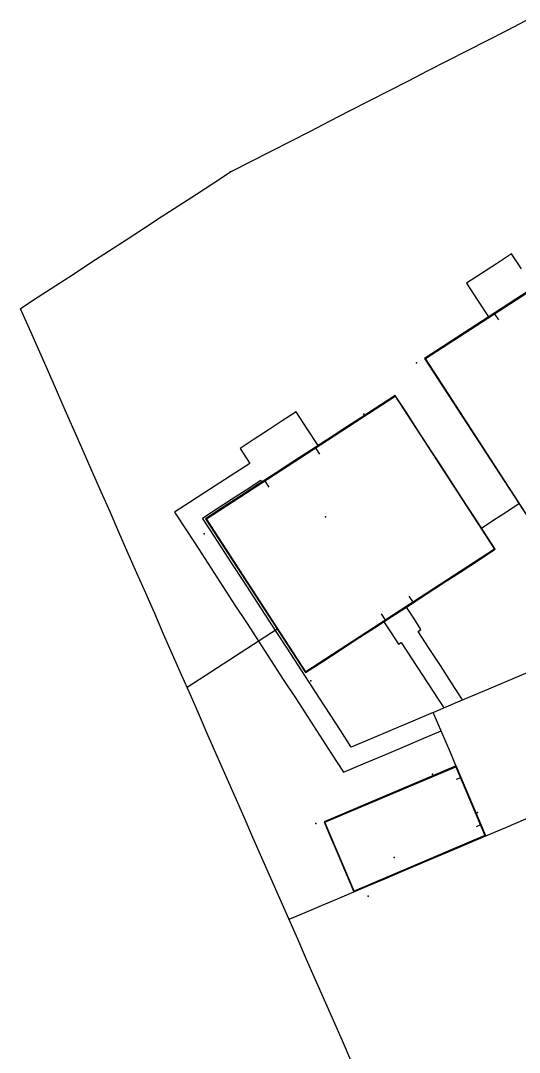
# Model space of a CAD drawing. Header units: metres. Extents: x 337936 to 338469, y 373266 to 374026.
# Drawn here: x 338006.76 to 338029.06, y 373646.15 to 373692.28 of the extents above; entities that cross this region are included whole.
import ezdxf

# ---------------------------------------------------------------- set-up
doc = ezdxf.new("R2010")
doc.units = ezdxf.units.M
for name, color, linetype in [('3D_LINES', 3, 'Continuous'), ('3D_Points', 1, 'Continuous'), ('PLOTS EXTERNAL LEVEL', 6, 'Continuous'), ('PLOTS FFL', 5, 'Continuous')]:
    doc.layers.add(name, color=color, linetype=linetype)

msp = doc.modelspace()

# ---------------------------------------------------------------- linework, layer by layer
at = {"layer": '3D_LINES'}
for points in [[(338029.361, 373692.283, 33.734), (338028.483, 373691.833, 33.767), (338027.605, 373691.382, 33.808), (338026.727, 373690.932, 33.848), (338025.849, 373690.482, 33.889), (338024.971, 373690.032, 33.914), (338024.093, 373689.582, 33.912), (338023.214, 373689.132, 33.916), (338022.336, 373688.682, 33.921), (338021.458, 373688.232, 33.926), (338020.58, 373687.782, 33.93), (338019.702, 373687.331, 33.896), (338018.824, 373686.881, 33.863), (338017.946, 373686.431, 33.829), (338017.068, 373685.981, 33.796), (338016.19, 373685.531, 33.762), (338015.404, 373685.02, 33.739), (338014.619, 373684.51, 33.735), (338013.833, 373683.999, 33.743), (338013.048, 373683.488, 33.761), (338012.262, 373682.978, 33.763), (338011.477, 373682.467, 33.763), (338010.691, 373681.956, 33.763), (338009.906, 373681.446, 33.763), (338009.121, 373680.935, 33.763), (338008.335, 373680.425, 33.763), (338007.55, 373679.914, 33.763), (338006.764, 373679.403, 33.763)], [(338029.151, 373681.178, 33.955), (338028.715, 373681.849, 33.956), (338028.044, 373681.413, 33.958), (338027.373, 373680.978, 33.959), (338026.702, 373680.542, 33.961), (338027.192, 373679.787, 33.962), (338027.683, 373679.032, 33.964), (338028.353, 373679.468, 33.965), (338029.024, 373679.904, 33.967), (338029.695, 373680.34, 33.968)], [(338029.411, 373680.155, 33.975), (338028.647, 373679.658, 33.975), (338027.882, 373679.162, 33.975), (338027.118, 373678.666, 33.975), (338026.353, 373678.169, 33.975), (338025.589, 373677.673, 33.975), (338024.825, 373677.177, 33.975)], [(338021.547, 373645.761, 0), (338021.148, 373646.67, 0), (338020.748, 373647.58, 0), (338020.349, 373648.489, 0), (338019.949, 373649.398, 0), (338019.55, 373650.307, 0), (338019.15, 373651.217, 0), (338018.751, 373652.126, 0), (338018.351, 373653.035, 0), (338017.951, 373653.944, 0), (338017.552, 373654.854, 0), (338017.152, 373655.763, 0), (338016.753, 373656.672, 0), (338016.353, 373657.581, 0), (338015.954, 373658.491, 0), (338015.554, 373659.4, 0), (338015.155, 373660.309, 0), (338014.755, 373661.218, 0), (338014.356, 373662.128, 0), (338013.956, 373663.037, 0), (338013.556, 373663.946, 0), (338013.157, 373664.855, 0), (338012.757, 373665.765, 0), (338012.358, 373666.674, 0), (338011.958, 373667.583, 0), (338011.559, 373668.492, 0), (338011.159, 373669.402, 0), (338010.76, 373670.311, 0), (338010.36, 373671.22, 0), (338009.961, 373672.129, 0), (338009.561, 373673.039, 0), (338009.162, 373673.948, 0), (338008.762, 373674.857, 0), (338008.362, 373675.766, 0), (338007.963, 373676.676, 0), (338007.563, 373677.585, 0), (338007.164, 373678.494, 0), (338006.764, 373679.403, 0)], [(338027.93, 373679.193, 33.986), (338028.122, 373678.897, 33.999)], [(338019.5, 373663.133, 33.976), (338020.271, 373663.633, 33.976), (338021.042, 373664.134, 33.976), (338021.813, 373664.635, 33.976), (338022.584, 373665.136, 33.976), (338023.356, 373665.637, 33.976), (338024.127, 373666.137, 33.976), (338024.898, 373666.638, 33.976), (338025.669, 373667.139, 33.976), (338026.44, 373667.64, 33.976), (338027.212, 373668.141, 33.976), (338027.983, 373668.642, 33.976), (338027.486, 373669.406, 33.976), (338026.99, 373670.17, 33.976), (338026.494, 373670.935, 33.976), (338025.997, 373671.699, 33.976), (338025.501, 373672.463, 33.976), (338025.004, 373673.228, 33.976), (338024.508, 373673.992, 33.976), (338024.012, 373674.756, 33.976), (338023.515, 373675.521, 33.976), (338022.828, 373675.075, 33.976), (338022.142, 373674.629, 33.976), (338021.352, 373674.116, 33.976), (338020.562, 373673.603, 33.976), (338019.772, 373673.09, 33.976), (338018.982, 373672.577, 33.976), (338018.192, 373672.064, 33.976), (338017.402, 373671.551, 33.976), (338016.612, 373671.038, 33.976), (338015.822, 373670.525, 33.976), (338015.032, 373670.012, 33.976)], [(338025.211, 373661.352, 33.974), (338024.295, 373660.963, 33.974), (338023.379, 373660.574, 33.974), (338022.463, 373660.185, 33.974), (338021.547, 373659.797, 33.974), (338021.074, 373660.524, 33.974), (338020.602, 373661.252, 33.974), (338020.129, 373661.979, 33.974), (338019.657, 373662.707, 33.974), (338019.166, 373663.463, 33.944), (338018.675, 373664.218, 33.914), (338018.184, 373664.974, 33.883), (338017.694, 373665.73, 33.853), (338017.203, 373666.485, 33.823), (338016.712, 373667.241, 33.793), (338016.221, 373667.997, 33.762), (338015.731, 373668.752, 33.732), (338015.24, 373669.508, 33.702), (338014.894, 373670.041, 33.702), (338015.545, 373670.464, 33.702), (338016.195, 373670.886, 33.702), (338016.846, 373671.309, 33.702), (338017.497, 373671.732, 33.702), (338017.551, 373671.648, 33.702), (338018.18, 373672.056, 33.702), (338018.809, 373672.465, 33.702), (338019.438, 373672.873, 33.702), (338020.067, 373673.282, 33.702), (338019.577, 373674.036, 33.702), (338019.087, 373674.791, 33.702), (338018.458, 373674.383, 33.702), (338017.829, 373673.974, 33.702), (338017.2, 373673.566, 33.702), (338016.571, 373673.157, 33.702), (338017.007, 373672.486, 33.702), (338016.335, 373672.05, 33.702), (338015.664, 373671.614, 33.702), (338014.992, 373671.178, 33.702), (338014.32, 373670.742, 33.702), (338013.649, 373670.306, 33.702), (338014.188, 373669.475, 33.702), (338014.728, 373668.644, 33.702), (338015.268, 373667.813, 33.702), (338015.807, 373666.982, 33.702), (338016.347, 373666.151, 33.702), (338016.886, 373665.32, 33.702), (338017.426, 373664.489, 33.702), (338017.966, 373663.658, 33.702), (338018.505, 373662.828, 33.702), (338019.045, 373661.997, 33.702), (338019.584, 373661.166, 33.702), (338020.124, 373660.335, 33.702), (338020.664, 373659.504, 33.702), (338021.203, 373658.673, 33.702), (338022.075, 373659.043, 33.702), (338022.947, 373659.413, 33.702), (338023.819, 373659.783, 33.702), (338024.69, 373660.153, 33.702), (338025.562, 373660.523, 33.702)], [(338019.938, 373673.198, 33.892), (338020.13, 373672.902, 33.919)], [(338017.666, 373671.722, 33.804), (338017.858, 373671.426, 33.816)], [(338027.363, 373669.595, 34.014), (338027.922, 373669.959, 33.995), (338028.482, 373670.322, 33.975), (338029.041, 373670.685, 33.994)], [(338024.119, 373666.553, 33.995), (338024.311, 373666.257, 33.986)], [(338026.525, 373661.91, 33.975), (338026.028, 373662.675, 33.975), (338025.531, 373663.441, 33.975), (338025.034, 373664.207, 33.975), (338024.536, 373664.973, 33.975), (338024.662, 373665.054, 33.975), (338024.335, 373665.557, 33.975), (338024.008, 373666.061, 33.986), (338023.505, 373665.734, 33.986), (338023.002, 373665.407, 33.986), (338023.329, 373664.904, 33.975), (338023.656, 373664.401, 33.975), (338023.781, 373664.482, 33.975), (338024.257, 373663.75, 33.975), (338024.733, 373663.018, 33.975), (338025.208, 373662.285, 33.975), (338025.684, 373661.553, 33.975)], [(338022.885, 373665.751, 33.995), (338023.077, 373665.455, 33.986)], [(338014.207, 373662.482, 33.799), (338015.011, 373663.004, 33.799), (338015.815, 373663.527, 33.799), (338016.619, 373664.049, 33.799), (338017.423, 373664.571, 33.799), (338018.227, 373665.093, 33.891)], [(338027.555, 373655.829, 33.974), (338027.339, 373656.338, 33.974), (338027.122, 373656.848, 33.974), (338026.74, 373657.748, 33.974), (338026.358, 373658.649, 33.974), (338025.975, 373659.55, 33.974), (338025.593, 373660.451, 33.974), (338025.211, 373661.352, 33.974), (338026.131, 373661.742, 33.974), (338027.052, 373662.133, 33.974), (338027.972, 373662.524, 33.974), (338028.893, 373662.915, 33.974), (338029.813, 373663.305, 33.974), (338030.734, 373663.696, 33.974)], [(338020.335, 373656.452, 33.791), (338020.667, 373655.671, 33.791), (338020.998, 373654.89, 33.792), (338021.33, 373654.108, 33.792), (338021.661, 373653.327, 33.793), (338022.135, 373653.528, 33.793), (338023.039, 373653.912, 33.819), (338023.942, 373654.295, 33.844), (338024.845, 373654.678, 33.87), (338025.748, 373655.062, 33.896), (338026.652, 373655.445, 33.921), (338027.555, 373655.829, 33.947), (338027.223, 373656.61, 33.969), (338026.892, 373657.391, 33.969), (338026.56, 373658.173, 33.969), (338026.228, 373658.954, 33.969)], [(338026.246, 373658.361, 33.975), (338026.444, 373658.445, 33.975)], [(338027.555, 373655.829, 33.975), (338028.452, 373656.209, 33.975), (338029.349, 373656.59, 33.975), (338030.246, 373656.971, 33.975), (338031.143, 373657.352, 33.975), (338032.04, 373657.732, 33.975), (338032.936, 373658.113, 33.975), (338033.833, 373658.494, 33.975), (338034.73, 373658.874, 33.975), (338034.965, 373658.322, 33.975), (338035.199, 373657.77, 33.975)], [(338027.141, 373656.253, 33.975), (338027.339, 373656.337, 33.975)], [(338018.763, 373652.097, 33.778), (338019.488, 373652.404, 33.778), (338020.212, 373652.712, 33.778), (338020.937, 373653.02, 33.778), (338021.661, 373653.327, 33.778)]]:
    msp.add_polyline3d(points, dxfattribs=at)
at = {"layer": '3D_Points'}
for p in [(338024.467, 373676.98, 33.975), (338022.102, 373674.689, 33.975), (338020.388, 373670.1, 34.125), (338014.97, 373669.333, 33.7), (338019.74, 373662.761, 33.975), (338025.179, 373658.593, 33.975), (338027.194, 373656.878, 33.975), (338019.964, 373656.379, 33.8), (338023.461, 373654.856, 33.975), (338022.301, 373653.139, 33.8)]:
    msp.add_point(p, dxfattribs=at)
at = {"layer": 'PLOTS EXTERNAL LEVEL'}
for points in [[(338029.66, 373669.731, 34.125), (338036.539, 373674.198, 34.125), (338031.704, 373681.644, 34.125), (338024.825, 373677.177, 34.125), (338029.66, 373669.731, 34.125)], [(338019.5, 373663.133, 34.125), (338027.983, 373668.642, 34.125), (338023.515, 373675.521, 34.125), (338015.032, 373670.012, 34.125), (338019.5, 373663.133, 34.125)], [(338020.335, 373656.452, 33.975), (338021.661, 373653.327, 33.975), (338027.555, 373655.829, 33.975), (338026.228, 373658.954, 33.975), (338020.335, 373656.452, 33.975)]]:
    msp.add_polyline3d(points, dxfattribs=at)
at = {"layer": 'PLOTS FFL'}
for points in [[(338029.667, 373669.765, 34.125), (338024.859, 373677.169, 34.125), (338031.697, 373681.609, 34.125), (338036.505, 373674.206, 34.125), (338029.667, 373669.765, 34.125)], [(338019.507, 373663.167, 34.125), (338015.067, 373670.004, 34.125), (338023.508, 373675.486, 34.125), (338027.948, 373668.649, 34.125), (338019.507, 373663.167, 34.125)], [(338020.368, 373656.439, 33.975), (338026.215, 373658.921, 33.975), (338027.522, 373655.842, 33.975), (338021.675, 373653.36, 33.975), (338020.368, 373656.439, 33.975)]]:
    msp.add_polyline3d(points, dxfattribs=at)

doc.saveas('drawing.dxf')
